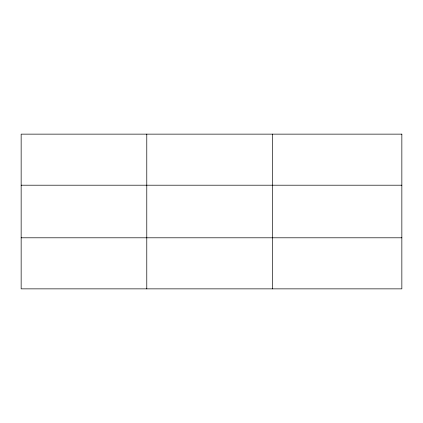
<?xml version="1.0" encoding="UTF-8"?>
<svg xmlns="http://www.w3.org/2000/svg" width="423" height="423" viewBox="0 0 423 423"><rect width="100%" height="100%" fill="white"/><g stroke="black" fill="none" stroke-linecap="round" stroke-linejoin="round"><path stroke-width="0.63" d="M146.781 134.139L146.781 288.861M272.412 134.139L272.412 288.861M21.15 185.2L401.85 185.2M21.15 237.8L401.85 237.8M401.85 134.139L401.85 288.861L21.15 288.861L21.15 134.139L401.85 134.139"/></g></svg>
